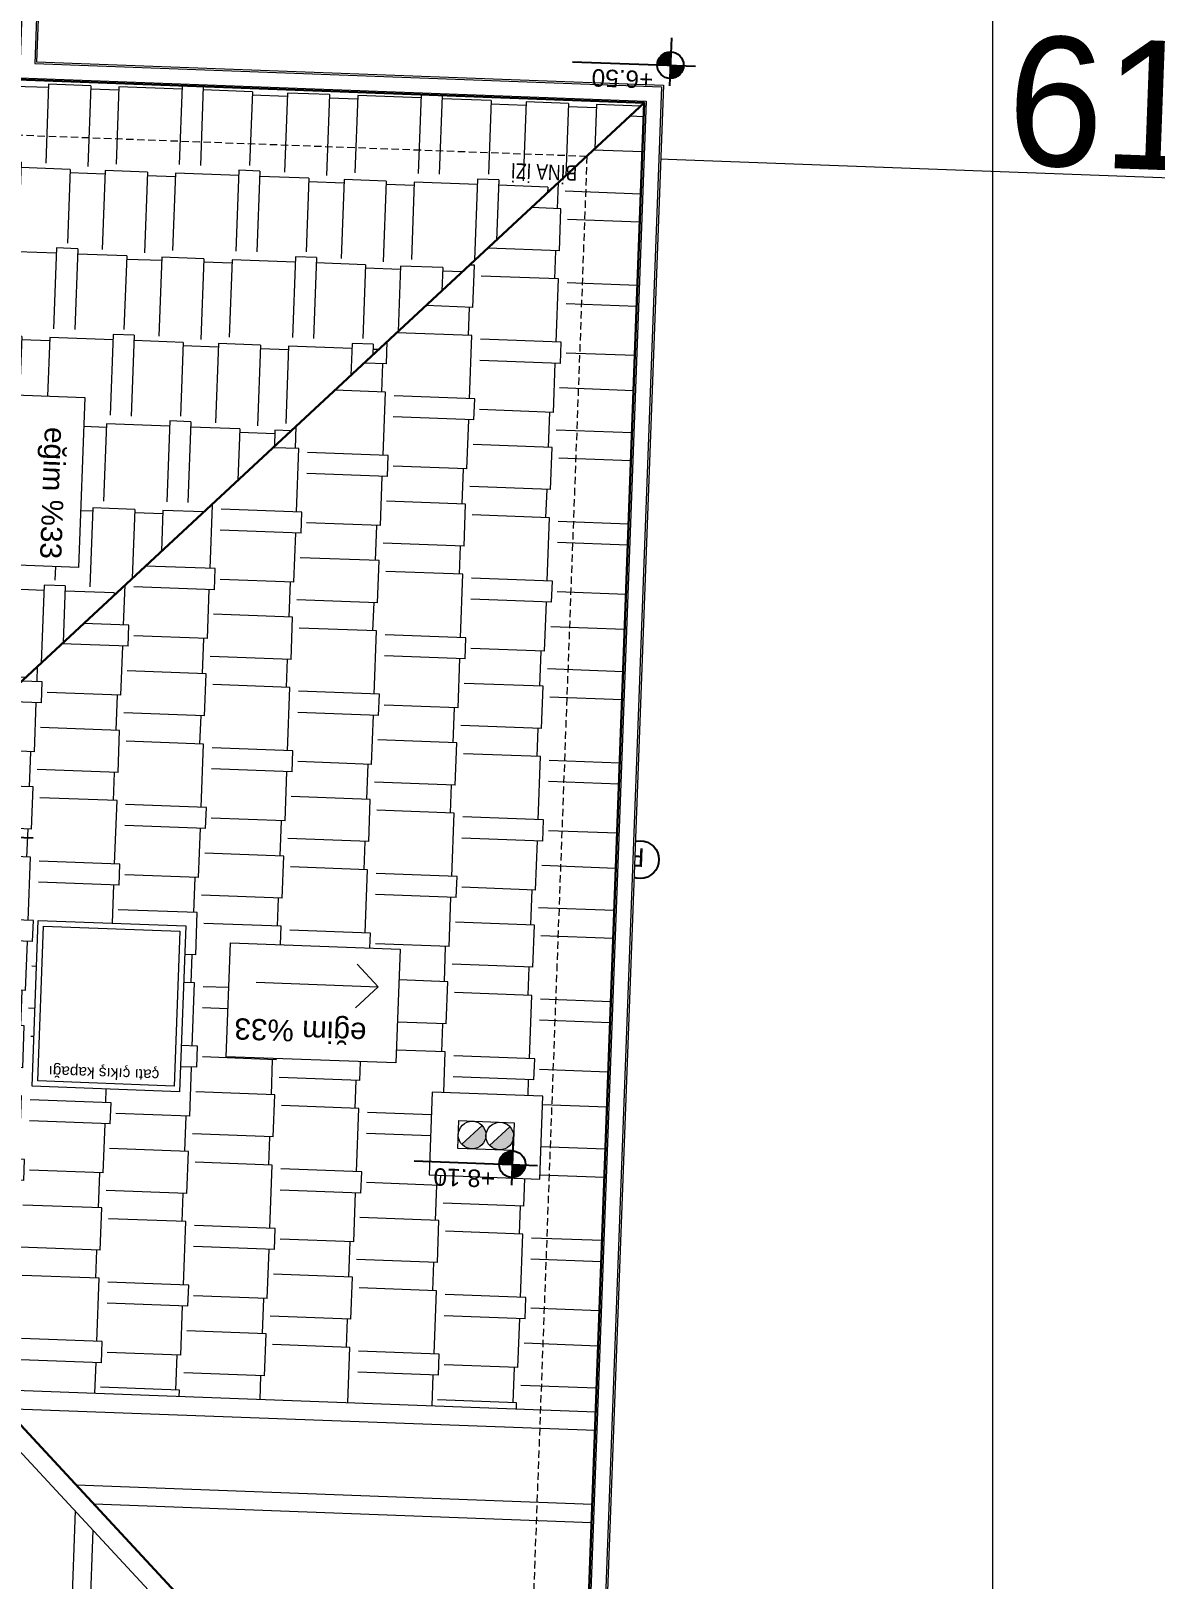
# Model space of a CAD drawing. Header units: centimetres. Extents: x 63871 to 181827, y -95930 to 42199.
# Drawn here: x 171504 to 172114, y 17831 to 18670 of the extents above; entities that cross this region are included whole.
import ezdxf
from ezdxf.enums import TextEntityAlignment as Align

# ---------------------------------------------------------------- set-up
doc = ezdxf.new("R2010")
doc.units = ezdxf.units.CM
for name, pattern in [('11-021_500-SatisOfisi_220512$0${ Diamond }', [12, 4, -2, 2, 2, -2]), ('11-021_500-SatisOfisi_280512$0${ Wide Dash }', [12, 4, -2, 4, -2]), ('Dash', [6, 3, -3])]:
    doc.linetypes.add(name, pattern=pattern)
for name, color, linetype, lineweight in [('2D Drafting - General_Pen_No__86', 173, 'Continuous', 18), ('A-AREA-IDEN', 7, 'Continuous', 9), ('A-DOOR', 31, 'Continuous', 9), ('A-FLOR-HRAL', 11, 'Continuous', 9), ('A-GLAZ', 151, 'Continuous', 9), ('A-WALL', 12, 'Continuous', 50), ('ARA SINIRLAR', 225, 'Continuous', 15), ('ARM_Pen_No__252', 8, 'Continuous', 18), ('Baca', 82, 'Continuous', 9), ('DUVAR', 7, 'Continuous', 40), ('İz DÜŞÜMÜ', 7, '11-021_500-SatisOfisi_220512$0${ Diamond }', 18), ('metal', 7, 'Continuous', 20), ('OLUK', 222, 'Continuous', 15), ('S-STRS', 31, 'Continuous', 9), ('TARAMA', 251, 'Continuous', 5), ('Çatı', 144, 'Continuous', 30)]:
    doc.layers.add(name, color=color, linetype=linetype, lineweight=lineweight)
for name, color, linetype in [('Bitirme - Duvar', 7, 'Continuous'), ('Dıış Ölçü', 140, 'Continuous'), ('KOT', 171, 'Continuous')]:
    doc.layers.add(name, color=color, linetype=linetype)
doc.styles.add('Arial', font='Arial.ttf', dxfattribs={"height": 250})
doc.styles.add('Arial_1', font='Arial.ttf', dxfattribs={"height": 300})
doc.styles.add('MtXpl_Arial_Narrow', font='')
doc.styles.add('MtXpl_Arial_Narrow_1', font='')
doc.styles.add('OLUŞTURULMUŞ_STİL_1', font='Arial.ttf')
doc.styles.add('RomanS', font='')
doc.styles.add('STYLE1', font='', dxfattribs={"width": 0.55, "height": 0.25})
doc.styles.get('MtXpl_Arial_Narrow').set_extended_font_data('Arial Narrow', bold=True)
doc.styles.get('MtXpl_Arial_Narrow_1').set_extended_font_data('Arial Narrow')
doc.styles.get('RomanS').set_extended_font_data('Stylus BT')
doc.styles.get('STYLE1').set_extended_font_data('Arial Tur')
doc.dimstyles.new('BÖYÜK', dxfattribs={"dimtxt": 70, "dimasz": 5, "dimexe": 5, "dimexo": 5, "dimgap": 2, "dimtad": 3, "dimdec": 0, "dimzin": 0, "dimdsep": 46, "dimtxsty": 'RomanS', "dimblk": 'DOT', "dimcen": 5, "dimadec": 0, "dimazin": 0, "dimtfac": 1, "dimtdec": 0, "dimtix": 1, "dimtofl": 0, "dimtmove": 1, "dimatfit": 0, "dimldrblk": 'DOT', "dimfxl": 10, "dimfxlon": 1, "dimtolj": 1, "dimtzin": 0, "dimarcsym": 0})

# ---------------------------------------------------------------- blocks, each defined once
blk = doc.blocks.new('M_Single-Flush - 80-231723-01_zemin')
at = {"layer": 'A-DOOR', "lineweight": 18}
for p, q in [((350, -50), (350, -850.1)), ((400, -50), (350, -50)), ((400, -50), (400, -850.1)), ((400, -850.1), (350, -850.1))]:
    blk.add_line(p, q, dxfattribs=at)
at = {"layer": 'A-DOOR'}
blk.add_arc((400, -50), 801.7, 180, 266.42425, dxfattribs=at)
blk = doc.blocks.new('M_Single-Flush - 100-231751-01_zemin')
at = {"layer": 'A-DOOR', "lineweight": 18}
for p, q in [((450, 100), (450, 1100.4)), ((500, 1100.4), (450, 1100.4)), ((500, 100), (500, 1100.4)), ((500, 100), (450, 100))]:
    blk.add_line(p, q, dxfattribs=at)
at = {"layer": 'A-DOOR'}
blk.add_arc((500, 100), 1001.7, 92.86114, 180, dxfattribs=at)
blk = doc.blocks.new('*U7')
at = {"layer": 'KOT', "linetype": 'Continuous'}
for p, q in [((531938.5, 4296266.85), (531939.39, 4296267.88)), ((531939.39, 4296267.88), (531940.47, 4296268.73)), ((531940.47, 4296268.73), (531941.68, 4296269.36)), ((531941.68, 4296269.36), (531942.99, 4296269.75)), ((531942.99, 4296269.75), (531944.36, 4296269.88)), ((531944.36, 4296269.88), (531944.36, 4296269.75)), ((531944.36, 4296269.75), (531944.36, 4296269.36)), ((531944.36, 4296269.36), (531944.36, 4296268.73)), ((531944.36, 4296268.73), (531944.36, 4296267.88)), ((531944.36, 4296267.88), (531944.36, 4296266.85)), ((531937.2, 4296263), (531937.38, 4296264.36)), ((531937.38, 4296264.36), (531937.82, 4296265.66)), ((531937.82, 4296265.66), (531938.5, 4296266.85)), ((531944.36, 4296266.85), (531944.36, 4296265.66)), ((531944.36, 4296265.66), (531944.36, 4296264.36)), ((531944.36, 4296264.36), (531944.36, 4296263))]:
    blk.add_line(p, q, dxfattribs=at)
at = {"layer": 'KOT', "linetype": 'Continuous', "extrusion": (0, 0, -1)}
for points in [[(-531939.39, 4296267.88), (-531944.36, 4296266.85), (-531938.5, 4296266.85)], [(-531940.47, 4296268.73), (-531944.36, 4296267.88), (-531939.39, 4296267.88)], [(-531939.39, 4296267.88), (-531944.36, 4296267.88), (-531944.36, 4296266.85)], [(-531941.68, 4296269.36), (-531944.36, 4296268.73), (-531940.47, 4296268.73)], [(-531940.47, 4296268.73), (-531944.36, 4296268.73), (-531944.36, 4296267.88)], [(-531942.99, 4296269.75), (-531944.36, 4296269.36), (-531941.68, 4296269.36)], [(-531941.68, 4296269.36), (-531944.36, 4296269.36), (-531944.36, 4296268.73)], [(-531944.36, 4296269.88), (-531944.36, 4296269.75), (-531942.99, 4296269.75)], [(-531942.99, 4296269.75), (-531944.36, 4296269.75), (-531944.36, 4296269.36)], [(-531937.38, 4296264.36), (-531944.36, 4296263), (-531937.2, 4296263)], [(-531937.82, 4296265.66), (-531944.36, 4296264.36), (-531937.38, 4296264.36)], [(-531937.38, 4296264.36), (-531944.36, 4296264.36), (-531944.36, 4296263)], [(-531938.5, 4296266.85), (-531944.36, 4296265.66), (-531937.82, 4296265.66)], [(-531937.82, 4296265.66), (-531944.36, 4296265.66), (-531944.36, 4296264.36)], [(-531938.5, 4296266.85), (-531944.36, 4296266.85), (-531944.36, 4296265.66)]]:
    blk.add_solid(points, dxfattribs=at)
blk = doc.blocks.new('*U8')
at = {"layer": 'KOT', "linetype": 'Continuous'}
for p, q in [((531944.36, 4296263.14), (531944.36, 4296263.42)), ((531944.36, 4296261.74), (531944.36, 4296263.14)), ((531944.36, 4296260.39), (531944.36, 4296261.74)), ((531944.36, 4296259.15), (531944.36, 4296260.39)), ((531950.98, 4296260.39), (531950.32, 4296259.15)), ((531951.39, 4296261.74), (531950.98, 4296260.39)), ((531951.52, 4296263.14), (531951.39, 4296261.74)), ((531951.52, 4296263.42), (531951.52, 4296263.14)), ((531944.36, 4296258.07), (531944.36, 4296259.15)), ((531944.36, 4296257.18), (531944.36, 4296258.07)), ((531944.36, 4296256.51), (531944.36, 4296257.18)), ((531944.36, 4296256.11), (531944.36, 4296256.51)), ((531945.76, 4296256.11), (531944.36, 4296255.97)), ((531944.36, 4296255.97), (531944.36, 4296256.11)), ((531947.1, 4296256.51), (531945.76, 4296256.11)), ((531948.34, 4296257.18), (531947.1, 4296256.51)), ((531949.42, 4296258.07), (531948.34, 4296257.18)), ((531950.32, 4296259.15), (531949.42, 4296258.07))]:
    blk.add_line(p, q, dxfattribs=at)
at = {"layer": 'KOT', "linetype": 'Continuous', "extrusion": (0, 0, -1)}
for points in [[(-531944.36, 4296263.42), (-531951.52, 4296263.14), (-531944.36, 4296263.14)], [(-531944.36, 4296263.42), (-531951.52, 4296263.42), (-531951.52, 4296263.14)], [(-531944.36, 4296263.14), (-531951.39, 4296261.74), (-531944.36, 4296261.74)], [(-531944.36, 4296263.14), (-531951.52, 4296263.14), (-531951.39, 4296261.74)], [(-531944.36, 4296261.74), (-531950.98, 4296260.39), (-531944.36, 4296260.39)], [(-531944.36, 4296261.74), (-531951.39, 4296261.74), (-531950.98, 4296260.39)], [(-531944.36, 4296260.39), (-531950.32, 4296259.15), (-531944.36, 4296259.15)], [(-531944.36, 4296260.39), (-531950.98, 4296260.39), (-531950.32, 4296259.15)], [(-531944.36, 4296259.15), (-531949.42, 4296258.07), (-531944.36, 4296258.07)], [(-531944.36, 4296259.15), (-531950.32, 4296259.15), (-531949.42, 4296258.07)], [(-531944.36, 4296258.07), (-531948.34, 4296257.18), (-531944.36, 4296257.18)], [(-531944.36, 4296258.07), (-531949.42, 4296258.07), (-531948.34, 4296257.18)], [(-531944.36, 4296257.18), (-531947.1, 4296256.51), (-531944.36, 4296256.51)], [(-531944.36, 4296257.18), (-531948.34, 4296257.18), (-531947.1, 4296256.51)], [(-531944.36, 4296256.51), (-531945.76, 4296256.11), (-531944.36, 4296256.11)], [(-531944.36, 4296256.51), (-531947.1, 4296256.51), (-531945.76, 4296256.11)], [(-531944.36, 4296256.11), (-531945.76, 4296256.11), (-531944.36, 4296255.97)]]:
    blk.add_solid(points, dxfattribs=at)
blk = doc.blocks.new('asdf')
at = {"layer": 'KOT'}
for p, q in [((435094.33, 4281336.77), (435094.33, 4281362.83)), ((435080.69, 4281351.86), (435147.51, 4281351.86))]:
    blk.add_line(p, q, dxfattribs=at)
blk.add_circle((435094.33, 4281351.57), 7.17, dxfattribs=at)
at = {"layer": 'KOT', "linetype": 'Continuous'}
for name, p in [('*U7', (-96850.02, -14911.15)), ('*U8', (-96850.02, -14911.57))]:
    blk.add_blockref(name, p, dxfattribs=at)
blk = doc.blocks.new('y')
for p, q in [((66798.9, 34324.71), (66798.9, 34329.57)), ((66799.41, 34324.71), (66799.41, 34329.77)), ((66812.43, 34330.73), (66812.43, 34330.73)), ((66825.46, 34324.71), (66825.46, 34329.77)), ((66825.97, 34324.71), (66825.97, 34329.57)), ((66807.33, 34319.9), (66807.33, 34325.63)), ((66817.54, 34319.9), (66817.54, 34325.63)), ((66809.37, 34317.86), (66815.5, 34317.86)), ((66794.82, 34304.26), (66830.05, 34304.26)), ((66795.84, 34303.75), (66829.03, 34303.75)), ((66764.67, 34299.66), (66844.14, 34299.66)), ((66764.67, 34299.66), (66764.67, 34294.66)), ((66794.82, 34302.73), (66794.82, 34299.66)), ((66830.05, 34302.73), (66830.05, 34299.66)), ((66830.05, 34302.73), (66830.05, 34299.66)), ((66844.14, 34299.66), (66844.14, 34294.66))]:
    blk.add_line(p, q)
at = {"color": 4, "ltscale": 30}
for p, q in [((66797.43, 34306.58), (66800.9, 34306.58)), ((66799.17, 34308.31), (66799.17, 34304.84)), ((66827.44, 34306.58), (66823.97, 34306.58)), ((66825.7, 34308.31), (66825.7, 34304.84))]:
    blk.add_line(p, q, dxfattribs=at)
blk.add_lwpolyline([(66794.52, 34299.66, -0.41586), (66793.8, 34300.38), (66794.06, 34329.77, -1), (66830.81, 34329.77), (66831.07, 34300.38, -0.41586), (66830.35, 34299.66)], format="xyb", close=True)
for centre in [(66799.17, 34306.58), (66825.7, 34306.58)]:
    blk.add_circle(centre, 1.02)
for centre, radius, start, end in [((66812.43, 34329.81), 13.54, 358.98526, 181.01474), ((66812.43, 34330.01), 13.03, 358.94587, 181.05413), ((66812.43, 34325.63), 5.1, 90, 180), ((66812.43, 34325.63), 5.1, 0, 90), ((66812.43, 34324.47), 13.54, 178.98526, 1.01474), ((66812.43, 34324.99), 13.03, 181.19291, 358.80709), ((66809.37, 34319.9), 2.04, 180, 270), ((66815.5, 34319.9), 2.04, 270, 0), ((66795.84, 34302.73), 1.02, 90, 180), ((66829.03, 34302.73), 1.02, 0, 90)]:
    blk.add_arc(centre, radius, start, end)
at = {"layer": 'ARM_Pen_No__252'}
for p, q in [((66774.4, 34307.06), (66776.25, 34307.06)), ((66774.4, 34301.51), (66774.4, 34307.06)), ((66775.32, 34305.21), (66775.32, 34301.51)), ((66776.25, 34305.21), (66775.32, 34305.21)), ((66776.25, 34309.77), (66785.49, 34309.77)), ((66776.25, 34302.63), (66776.25, 34309.77)), ((66776.25, 34307.06), (66776.25, 34305.21)), ((66785.49, 34309.77), (66785.49, 34302.63)), ((66785.49, 34307.06), (66785.49, 34305.21)), ((66787.33, 34307.06), (66785.49, 34307.06)), ((66785.49, 34305.21), (66786.41, 34305.21)), ((66786.41, 34305.21), (66786.41, 34301.51)), ((66787.33, 34301.51), (66787.33, 34307.06)), ((66785.49, 34302.63), (66776.25, 34302.63))]:
    blk.add_line(p, q, dxfattribs=at)
blk.add_lwpolyline([(66788.26, 34301.51), (66788.26, 34299.66), (66773.47, 34299.66), (66773.47, 34301.51)], close=True, dxfattribs=at)
at = {"layer": 'metal'}
for p, q in [((66842.94, 34324.17), (66835.76, 34324.17)), ((66835.76, 34316.97), (66835.76, 34324.17)), ((66835.76, 34320.57), (66842.96, 34320.57)), ((66842.7, 34323.93), (66836, 34323.93)), ((66836, 34317.21), (66836, 34323.93)), ((66836.94, 34320.57), (66841.74, 34320.57)), ((66839.34, 34315.86), (66839.34, 34325.56)), ((66839.34, 34316.98), (66839.34, 34323.99)), ((66839.34, 34322.69), (66839.34, 34316.98)), ((66842.7, 34323.93), (66842.7, 34317.21)), ((66842.94, 34324.17), (66842.94, 34316.97)), ((66842.94, 34316.97), (66835.76, 34316.97)), ((66842.7, 34317.21), (66836, 34317.21))]:
    blk.add_line(p, q, dxfattribs=at)
blk.add_circle((66839.34, 34320.57), 2.88, dxfattribs=at)
blk = doc.blocks.new('afadfa')
at = {"layer": 'Baca'}
h = blk.add_hatch(color=0, dxfattribs=at)
h.dxf.hatch_style = 1
h.paths.add_polyline_path([(525548.61, 4261233.83, 0.670516), (525535.77, 4261228.56, 0.199315), (525537.97, 4261223.25)])
h = blk.add_hatch(color=0, dxfattribs=at)
h.dxf.hatch_style = 1
h.paths.add_polyline_path([(525563.68, 4261233.75, 0.675614), (525550.77, 4261228.56, 0.202965), (525553.05, 4261223.18)])
for p, q in [((525537.97, 4261223.25), (525548.61, 4261233.83)), ((525553.05, 4261223.18), (525563.68, 4261233.75))]:
    blk.add_line(p, q, dxfattribs=at)
blk.add_lwpolyline([(525535.77, 4261236.11), (525565.77, 4261236.05), (525565.77, 4261220.99), (525535.77, 4261221.06)], close=True, dxfattribs=at)
for centre in [(525543.27, 4261228.56), (525558.27, 4261228.56)]:
    blk.add_circle(centre, 7.5, dxfattribs=at)
blk = doc.blocks.new('HRD')
at = {"layer": 'ARM_Pen_No__252'}
h = blk.add_hatch(dxfattribs=at)
h.set_pattern_fill('AR-B816', color=256, scale=0.09)
h.set_pattern_definition([(0, (-39959.2, 0), (0, 18.288), []), (90, (-39959.2, 0), (-18.288, 18.288), [18.288, -18.288])])
h.paths.add_polyline_path([(154149.63, 35592.48), (154149.63, 35503.48), (154219.63, 35503.48), (154219.63, 35483.24), (154324.63, 35483.24), (154324.63, 35692.48), (154369.63, 35692.48), (154369.63, 35927.48), (154369.63, 35927.48), (154369.63, 36097.48), (154369.63, 36177.48), (154254.63, 36177.48), (153954.63, 36177.48), (153839.63, 36177.48), (153839.63, 35897.6), (153869.63, 35897.54), (153869.63, 35882.48), (154019.63, 35882.48), (154019.63, 35872.48), (154019.63, 35833.25, -0.444416), (154030.45, 35823.48, -0.444416), (154019.63, 35813.72), (154019.63, 35773.48), (153939.63, 35773.48), (153939.63, 35692.48), (154019.63, 35692.48), (154019.63, 35687.48), (154019.63, 35633.7), (154020.63, 35632.93), (154019.63, 35631.47), (154019.63, 35592.48), (154019.63, 35582.48), (153989.63, 35582.48), (153989.63, 35577.48), (153989.63, 35497.48), (153989.63, 35437.48), (153994.63, 35437.48), (154094.63, 35437.48), (154139.63, 35437.48), (154139.63, 35592.48)])
h = blk.add_hatch(dxfattribs=at)
h.set_pattern_fill('ANGLE', color=256, scale=5)
h.set_pattern_definition([(0, (-39959.2, 0), (0, 34.925), [25.4, -9.525]), (90, (-39959.2, 0), (-34.925, 2e-15), [25.4, -9.525])])
h.paths.add_polyline_path([(153979.63, 35577.48), (153979.63, 35582.48), (153839.63, 35582.48), (153839.63, 35560.82), (153842.46, 35560.82, -35.598717), (153842.4, 35558.91), (153839.63, 35558.91), (153839.63, 35437.48), (153862.73, 35437.48), (153862.73, 35442.48), (153892.58, 35442.48, -0.415866), (153891.86, 35443.2), (153892.13, 35472.59, -1), (153928.87, 35472.59), (153929.13, 35443.21, -0.417788), (153928.41, 35442.48), (153942.2, 35442.48), (153942.2, 35437.48), (153979.63, 35437.48), (153979.63, 35497.48)])
h.paths.add_polyline_path([(153928.87, 35472.59, 1), (153892.13, 35472.59), (153891.86, 35443.2, 0.415866), (153892.58, 35442.48), (153892.88, 35442.48), (153892.88, 35445.55, -0.414214), (153893.9, 35446.57), (153927.09, 35446.57, -0.414206), (153928.11, 35445.55), (153928.11, 35442.48), (153928.41, 35442.48, 0.417795), (153929.13, 35443.21)], flags=17)
h.paths.add_polyline_path([(153924.03, 35472.39), (153924.03, 35467.54, -1.017869), (153896.96, 35467.54), (153896.96, 35472.39, -1.017869)], flags=16)
h.paths.add_polyline_path([(153923.52, 35472.59), (153923.52, 35467.54, -0.979394), (153897.47, 35467.54), (153897.47, 35472.59, -1.018569)], flags=0)
h.paths.add_polyline_path([(153941, 35466.99), (153941, 35459.79), (153933.82, 35459.79), (153933.82, 35466.99)], flags=16)
h.paths.add_polyline_path([(153940.76, 35466.75), (153940.76, 35460.03), (153934.06, 35460.03), (153934.06, 35466.75)], flags=0)
h.paths.add_polyline_path([(153940.28, 35463.39, -1), (153934.52, 35463.39, -1)], flags=0)
h.paths.add_polyline_path([(153915.6, 35468.45), (153915.6, 35462.72, -0.414219), (153913.56, 35460.68), (153907.43, 35460.68, -0.414214), (153905.39, 35462.72), (153905.39, 35468.45, -0.414214), (153910.5, 35473.55, -0.414212)], flags=0)
h.paths.add_polyline_path([(153924.78, 35449.4, -1), (153922.74, 35449.4, -1)], flags=16)
h.paths.add_polyline_path([(153864.64, 35477.47), (153938.67, 35477.41), (153938.69, 35493.77), (153864.65, 35493.83)], flags=24)
h.paths.add_polyline_path([(153865.12, 35490.52), (153938.1, 35490.46), (153938.12, 35506.83), (153865.14, 35506.88)], flags=24)
h.paths.add_polyline_path([(153883.26, 35506.44), (153927.79, 35506.4), (153927.8, 35519.31), (153883.27, 35519.34)], flags=24)
h.paths.add_polyline_path([(153864.7, 35503.65), (153888.12, 35503.63), (153888.13, 35519.89), (153864.71, 35519.91)], flags=24)
h.paths.add_polyline_path([(153862.27, 35534.3), (153908.83, 35534.3), (153908.83, 35568.24), (153862.27, 35568.24)], flags=24)
h.paths.add_polyline_path([(153861.82, 35512.84), (153916.06, 35512.84), (153916.06, 35546.78), (153861.82, 35546.78)], flags=24)
at = {"layer": '2D Drafting - General_Pen_No__86'}
for radius, start, end in [(17, 181.57168, 175.13542), (9, 182.9697, 170.78267)]:
    blk.add_arc((153859.4, 35559.38), radius, start, end, dxfattribs=at)
at = {"layer": 'A-DOOR'}
for p, q in [((153979.63, 35497.48), (153979.63, 35577.48)), ((153989.63, 35577.48), (153989.63, 35497.48)), ((153994.63, 35437.48), (154094.63, 35437.48)), ((153994.63, 35417.48), (154094.63, 35417.48))]:
    blk.add_line(p, q, dxfattribs=at)
at = {"layer": 'A-FLOR-HRAL'}
for p, q in [((153969.6, 35417.48), (153969.6, 35317.48)), ((154119.71, 35317.48), (154119.71, 35417.48)), ((154119.71, 35371.48), (153969.6, 35371.48)), ((154049.77, 35373.48), (154043.1, 35363.46)), ((154049.77, 35317.48), (154049.77, 35373.48)), ((154049.77, 35373.48), (154056.43, 35363.46)), ((154119.71, 35344.48), (153969.6, 35344.48)), ((154119.71, 35317.48), (153969.6, 35317.48))]:
    blk.add_line(p, q, dxfattribs=at)
at = {"layer": 'A-FLOR-HRAL', "linetype": '11-021_500-SatisOfisi_280512$0${ Wide Dash }'}
for p, q in [((154119.71, 35373.48), (153969.6, 35373.48)), ((154119.71, 35346.48), (153969.6, 35346.48)), ((154119.71, 35319.48), (153969.6, 35319.48))]:
    blk.add_line(p, q, dxfattribs=at)
at = {"layer": 'A-GLAZ', "ltscale": 3}
for p, q in [((153839.63, 35782.48), (153819.63, 35782.48)), ((153819.63, 35782.48), (153819.63, 35777.48)), ((153819.63, 35782.48), (153819.63, 35692.48)), ((153839.63, 35777.48), (153839.63, 35782.48)), ((153839.63, 35782.48), (153839.63, 35692.48)), ((153819.63, 35777.48), (153839.63, 35777.48)), ((153824.63, 35732.48), (153824.63, 35777.48)), ((153824.63, 35777.48), (153824.63, 35772.48)), ((153824.63, 35772.48), (153829.63, 35772.48)), ((153827.13, 35772.48), (153827.13, 35737.48)), ((153829.63, 35777.48), (153829.63, 35732.48)), ((153829.63, 35697.48), (153829.63, 35742.48)), ((153829.63, 35742.48), (153834.63, 35742.48)), ((153834.63, 35742.48), (153834.63, 35697.48)), ((153829.63, 35737.48), (153824.63, 35737.48)), ((153829.63, 35732.48), (153824.63, 35732.48)), ((153829.63, 35737.48), (153834.63, 35737.48)), ((153832.13, 35737.48), (153832.13, 35702.48)), ((153819.63, 35692.48), (153819.63, 35697.48)), ((153819.63, 35697.48), (153839.63, 35697.48)), ((153829.63, 35697.48), (153829.63, 35702.48)), ((153829.63, 35702.48), (153834.63, 35702.48)), ((153839.63, 35697.48), (153839.63, 35692.48)), ((153839.63, 35692.48), (153819.63, 35692.48)), ((153869.84, 35437.48), (153869.84, 35417.48)), ((153874.84, 35437.48), (153869.84, 35437.48)), ((153869.84, 35437.48), (153929.84, 35437.48)), ((153874.84, 35417.48), (153874.84, 35437.48)), ((153924.84, 35417.48), (153924.84, 35437.48)), ((153924.84, 35437.48), (153929.84, 35437.48)), ((153929.84, 35437.48), (153929.84, 35417.48)), ((153894.84, 35427.48), (153894.84, 35432.48)), ((153894.84, 35432.48), (153924.84, 35432.48)), ((153899.84, 35427.48), (153899.84, 35432.48)), ((153899.84, 35429.98), (153919.84, 35429.98)), ((153919.84, 35427.48), (153919.84, 35432.48)), ((153874.84, 35427.48), (153904.84, 35427.48)), ((153904.84, 35422.48), (153874.84, 35422.48)), ((153874.84, 35422.48), (153879.84, 35422.48)), ((153879.84, 35422.48), (153879.84, 35427.48)), ((153879.84, 35424.98), (153899.84, 35424.98)), ((153924.84, 35427.48), (153894.84, 35427.48)), ((153899.84, 35427.48), (153899.84, 35422.48)), ((153904.84, 35427.48), (153904.84, 35422.48)), ((153924.84, 35427.48), (153919.84, 35427.48)), ((153869.84, 35417.48), (153874.84, 35417.48)), ((153869.84, 35417.48), (153929.84, 35417.48)), ((153929.84, 35417.48), (153924.84, 35417.48))]:
    blk.add_line(p, q, dxfattribs=at)
at = {"layer": 'A-WALL', "lineweight": 53}
for p, q in [((153819.63, 35782.48), (153819.63, 36197.48)), ((153839.63, 36177.48), (153839.63, 35882.48)), ((154019.63, 35882.48), (153839.63, 35882.48)), ((154019.63, 35872.48), (154019.63, 35882.48)), ((153839.63, 35872.48), (153839.63, 35782.48)), ((154019.63, 35872.48), (153839.63, 35872.48)), ((153819.63, 35417.48), (153819.63, 35692.48)), ((153819.63, 35692.48), (153839.63, 35692.48)), ((153839.63, 35692.48), (153839.63, 35592.48)), ((153839.63, 35592.48), (154019.63, 35592.48)), ((154019.63, 35592.48), (154019.63, 35582.48)), ((153839.63, 35582.48), (153839.63, 35437.48)), ((153979.63, 35582.48), (153839.63, 35582.48)), ((153979.63, 35577.48), (153979.63, 35582.48)), ((154019.63, 35582.48), (153989.63, 35582.48)), ((153989.63, 35582.48), (153989.63, 35577.48)), ((153989.63, 35577.48), (153979.63, 35577.48)), ((153979.63, 35437.48), (153979.63, 35497.48)), ((153979.63, 35497.48), (153989.63, 35497.48)), ((153989.63, 35497.48), (153989.63, 35437.48)), ((153839.63, 35437.48), (153869.84, 35437.48)), ((153929.84, 35437.48), (153979.63, 35437.48)), ((153989.63, 35437.48), (153994.63, 35437.48)), ((153994.63, 35437.48), (153994.63, 35417.48)), ((154094.63, 35417.48), (154094.63, 35437.48)), ((154094.63, 35437.48), (154139.63, 35437.48)), ((153869.84, 35417.48), (153819.63, 35417.48)), ((153994.63, 35417.48), (153929.84, 35417.48)), ((154389.63, 35417.48), (154094.63, 35417.48))]:
    blk.add_line(p, q, dxfattribs=at)
at = {"layer": 'A-WALL', "lineweight": 50}
for p, q in [((153839.63, 35782.48), (153819.63, 35782.48)), ((153869.84, 35437.48), (153869.84, 35417.48)), ((153929.84, 35417.48), (153929.84, 35437.48))]:
    blk.add_line(p, q, dxfattribs=at)
at = {"layer": 'Bitirme - Duvar', "color": 161, "linetype": 'Continuous', "lineweight": 25}
for p, q in [((153786.93, 35737.48), (153834.43, 35737.48)), ((153899.84, 35384.78), (153899.84, 35432.28))]:
    blk.add_line(p, q, dxfattribs=at)
for centre in [(153776.71, 35737.48), (153899.84, 35374.56)]:
    blk.add_circle(centre, 10.23, dxfattribs=at)
at = {"layer": 'İz DÜŞÜMÜ'}
blk.add_lwpolyline([(153819.63, 36347.48), (154419.63, 36347.49), (154419.63, 35292.49), (154159.63, 35292.49), (154159.63, 35357.48), (153819.63, 35357.48), (153819.63, 36347.48)], dxfattribs=at)
at = {"layer": 'metal'}
for p, q in [((153862.86, 35557.11), (153856.25, 35562.61)), ((153856.7, 35556.75), (153862.16, 35563.31)), ((153859.4, 35559.99), (153856.7, 35556.75)), ((153859.4, 35559.99), (153862.86, 35557.11))]:
    blk.add_line(p, q, dxfattribs=at)
blk.add_lwpolyline([(153839.63, 35558.91), (153858.14, 35558.91), (153858.14, 35560.82), (153839.63, 35560.82)], dxfattribs=at)
for radius in [2.81, 1.81]:
    blk.add_circle((153859.4, 35559.99), radius, dxfattribs=at)
at = {"layer": 'S-STRS', "linetype": 'Dash'}
for p, q in [((153931.94, 35776.94), (153839.63, 35869.24)), ((153936.63, 35779.48), (153890.13, 35872.48)), ((153936.63, 35786.19), (153936.63, 35872.48)), ((153963.63, 35779.48), (153963.63, 35872.48)), ((153990.63, 35779.48), (153990.63, 35872.48)), ((153932.3, 35773.48), (153839.63, 35815.06)), ((153934.67, 35770.48), (153839.63, 35770.48)), ((153934.75, 35743.48), (153839.63, 35743.48)), ((153934.84, 35716.48), (153839.63, 35716.48)), ((153934.93, 35690.37), (153839.63, 35647.62)), ((153932.95, 35689.48), (153839.63, 35689.48)), ((153934.94, 35687.79), (153839.63, 35592.48)), ((153933.67, 35686.52), (153840.86, 35644.89)), ((153935.39, 35684), (153843.88, 35592.48)), ((153937.13, 35687.48), (153889.63, 35592.48)), ((153939.63, 35685.78), (153892.99, 35592.48)), ((153939.63, 35687.48), (153939.63, 35592.48)), ((153942.63, 35687.48), (153942.63, 35592.48)), ((153966.63, 35687.48), (153966.63, 35592.48)), ((153969.63, 35687.48), (153969.63, 35592.48)), ((153993.63, 35687.48), (153993.63, 35592.48)), ((153996.63, 35687.48), (153996.63, 35592.48))]:
    blk.add_line(p, q, dxfattribs=at)
at = {"layer": 'S-STRS'}
for p, q in [((153934.64, 35778.48), (153840.63, 35872.48)), ((153939.99, 35779.48), (153893.49, 35872.48)), ((153939.63, 35872.48), (153939.63, 35780.19)), ((153966.63, 35779.48), (153966.63, 35872.48)), ((153993.63, 35779.48), (153993.63, 35872.48)), ((154019.63, 35773.48), (154019.63, 35872.48)), ((153889.63, 35823.48), (153889.63, 35632.93)), ((154019.63, 35823.48), (153889.63, 35823.48)), ((153934.65, 35775.72), (153839.63, 35818.35)), ((153934.66, 35773.48), (153839.63, 35773.48)), ((154019.63, 35779.48), (153934.64, 35779.48)), ((153934.94, 35687.48), (153934.64, 35779.48)), ((153939.63, 35773.48), (153939.63, 35692.48)), ((154019.63, 35773.48), (153939.63, 35773.48)), ((153934.74, 35746.48), (153839.63, 35746.48)), ((153934.83, 35719.48), (153839.63, 35719.48)), ((153934.92, 35692.48), (153839.63, 35692.48)), ((154019.63, 35692.48), (153939.63, 35692.48)), ((154019.63, 35692.48), (154019.63, 35687.48)), ((153934.94, 35687.48), (154019.63, 35687.48)), ((154020.63, 35632.93), (154005.64, 35644.41)), ((154020.63, 35632.93), (153889.63, 35632.93)), ((154020.63, 35632.93), (154008.78, 35615.63)), ((154019.63, 35593.02), (154019.63, 35592.48))]:
    blk.add_line(p, q, dxfattribs=at)
at = {"layer": 'S-STRS', "linetype": 'Dash'}
for points in [[(154017.63, 35779.48), (154017.63, 35872.48)], [(154017.63, 35592.48), (154017.63, 35687.48)], [(154019.63, 35592.48), (154019.63, 35687.48)]]:
    blk.add_lwpolyline(points, dxfattribs=at)
at = {"layer": 'S-STRS'}
blk.add_circle((154020.63, 35823.48), 9.82, dxfattribs=at)
blk.add_blockref('y', (87098.06, 1142.82))
at = {"layer": 'A-DOOR', "xscale": -0.1, "yscale": 0.1, "zscale": 0.1, "rotation": 270.0000000000001}
blk.add_blockref('M_Single-Flush - 80-231723-01_zemin', (153984.63, 35537.48), dxfattribs=at)
at = {"layer": 'A-DOOR', "xscale": -0.1, "yscale": 0.1, "zscale": 0.1}
blk.add_blockref('M_Single-Flush - 100-231751-01_zemin', (154044.63, 35427.48), dxfattribs=at)
at = {"layer": 'Baca'}
blk.add_blockref('afadfa', (-371696.14, -4225338.51), dxfattribs=at)
at = {"layer": 'DUVAR'}
for p in [(-281104.75, -4245366.95), (-281047.6, -4245872.08)]:
    blk.add_blockref('asdf', p, dxfattribs=at)
for s, style, p in [('Döş', 'MtXpl_Arial_Narrow_1', (153981.93, 36038.63)), (': Lamine parke', 'MtXpl_Arial_Narrow_1', (153999.93, 36038.62)), ('Tav: Sıva+Boya', 'MtXpl_Arial_Narrow_1', (153982.37, 36025.58)), ('Duv: Sıva+Boya', 'MtXpl_Arial_Narrow_1', (153981.89, 36012.53)), ('Döş', 'MtXpl_Arial_Narrow_1', (154031.1, 35527.3)), (': Lamine parke', 'MtXpl_Arial_Narrow_1', (154049.09, 35527.28)), ('Tav: Sıva+Boya', 'MtXpl_Arial_Narrow_1', (154031.54, 35514.24)), ('Döş', 'MtXpl_Arial_Narrow', (153867.42, 35508.74)), (': Seramik', 'MtXpl_Arial_Narrow_1', (153885.41, 35508.73)), ('Tav: Sıva+Boya', 'MtXpl_Arial_Narrow_1', (153867.85, 35495.69)), ('Duv: Sıva+Boya', 'MtXpl_Arial_Narrow_1', (154031.05, 35501.19)), ('Duv: Sıva+Boya', 'MtXpl_Arial_Narrow_1', (153867.37, 35482.64))]:
    blk.add_text(s, height=8.316, rotation=359.95698, dxfattribs=dict(style=style)).set_placement(p)
at = {"layer": 'A-AREA-IDEN', "width": 224.1999, "attachment_point": 2, "line_spacing_factor": 0.941778, "style": 'Arial'}
for s, insert, char_height in [('SALON & MUTFAK', (154081.66, 36095.88), 16.4692), ('33 m²', (154010.7, 36072.58), 16.469), ('HOL', (154053.4, 35580.76), 16.469), ('WC', (153885.24, 35559.76), 16.469), ('4 m²', (154052.67, 35559.8), 16.469), ('3 m²', (153889.23, 35538.3), 16.469)]:
    blk.add_mtext(s, dxfattribs=dict(at, insert=insert, char_height=char_height))
at = {"layer": 'A-DOOR', "style": 'Arial', "text_generation_flag": 6}
for s, rotation, p in [('80 / 220', 180, (153911.63, 35557.46)), ('100 / 220', 270, (154014.22, 35447.91))]:
    blk.add_text(s, height=12.355, rotation=rotation, dxfattribs=at).set_placement(p)
at = {"layer": 'Bitirme - Duvar', "linetype": 'Continuous', "char_height": 10, "attachment_point": 7, "style": 'OLUŞTURULMUŞ_STİL_1'}
for s, insert in [('\\A1;90', (153794.5, 35741.48)), ('\\A1;P', (153774.38, 35731.36)), ('\\A1;270', (153794.5, 35721.48)), ('\\A1;P', (153897.51, 35368.97))]:
    blk.add_mtext(s, dxfattribs=dict(at, insert=insert))
at = {"layer": 'Bitirme - Duvar', "linetype": 'Continuous', "style": 'OLUŞTURULMUŞ_STİL_1'}
for s, insert, char_height, attachment_point, rotation in [('\\A1;60', (153895.85, 35398), 10, 7, 90), ('\\A1;3', (154042.24, 35378.86), 12.592, 9, 1.38858), ('\\A1;2', (154042.24, 35352.41), 12.592, 9, 1.38858), ('\\A1;1', (154038.91, 35324.84), 12.592, 9, 1.38858)]:
    blk.add_mtext(s, dxfattribs=dict(at, insert=insert, char_height=char_height, attachment_point=attachment_point, rotation=rotation))
at = {"layer": 'Bitirme - Duvar', "linetype": 'Continuous', "insert": (153915.85, 35398), "char_height": 10, "width": 14.493, "attachment_point": 7, "rotation": 90, "style": 'OLUŞTURULMUŞ_STİL_1'}
blk.add_mtext('\\A1;60', dxfattribs=at)
at = {"layer": 'KOT', "style": 'Arial_1'}
for p in [(154002.17, 35988.95), (154059.49, 35483.12)]:
    blk.add_text('+0.50', height=9.45, dxfattribs=at).set_placement(p)
at = {"layer": 'S-STRS', "style": 'STYLE1', "text_generation_flag": 6, "width": 0.55}
for s, p in [('5', (153896.57, 35828.3)), ('4', (153921.38, 35827.87)), ('3', (153950.49, 35826.93)), ('2', (153976.29, 35827.8)), ('1', (154003.15, 35828.76)), ('6', (153878.58, 35802.91)), ('7', (153878.84, 35776.1)), ('8', (153875.13, 35749.76)), ('9', (153875.94, 35725.08)), ('10', (153870.67, 35697.98)), ('11', (153871.56, 35669.05)), ('12', (153873.77, 35641.39)), ('13', (153885.31, 35613.83)), ('15', (153951.29, 35615.09)), ('16', (153976.64, 35614.2)), ('14', (153917.77, 35613.22)), ('17', (153999.56, 35613.36)), ('18', (154025.14, 35613.05))]:
    blk.add_text(s, height=15.36, rotation=180, dxfattribs=at).set_placement(p)
at = {"layer": 'S-STRS', "style": 'STYLE1'}
blk.add_text('18 x 16.66cm', height=9.5148, rotation=270, dxfattribs=at).set_placement((153943.4, 35773.48))
blk = doc.blocks.new('_Dot')
at = {"color": 0, "linetype": 'ByBlock', "lineweight": -2}
blk.add_line((-0.5, 0), (-1, 0), dxfattribs=at)
at = {"color": 0, "linetype": 'ByBlock', "const_width": 0.5}
blk.add_lwpolyline([(-0.25, 0, 1), (0.25, 0, 1)], format="xyb", close=True, dxfattribs=at)
blk = doc.blocks.new('*D417')
at = {"layer": 'Defpoints', "color": 0, "transparency": 16777216}
for p in [(-6145.99, 3671.83), (-5536.41, 3649.2), (-5536.41, 3649.2)]:
    blk.add_point(p, dxfattribs=at)
at = {"layer": 'Dıış Ölçü', "color": 0, "lineweight": -2, "transparency": 16777216}
for p, q in [((-6145.99, 3671.83), (-6145.81, 3676.83)), ((-6141, 3671.65), (-5541.41, 3649.38)), ((-5536.41, 3649.2), (-5536.23, 3654.19))]:
    blk.add_line(p, q, dxfattribs=at)
at = {"layer": 'Dıış Ölçü', "color": 0, "lineweight": -2, "transparency": 16777216, "xscale": 5, "yscale": 5, "zscale": 5}
for p, rotation in [((-6145.99, 3671.83), 177.8731903117571), ((-5536.41, 3649.2), 357.8731903117571)]:
    blk.add_blockref('_Dot', p, dxfattribs=dict(at, rotation=rotation))
at = {"layer": 'Dıış Ölçü', "color": 0, "transparency": 16777216, "insert": (-5839.77, 3699.05), "char_height": 70, "attachment_point": 5, "rotation": 357.87319, "style": 'RomanS'}
blk.add_mtext('\\A1;610', dxfattribs=at)
blk = doc.blocks.new('çatı planı')
blk.add_wipeout([(-680, -1060), (-680, 0), (0, 0), (0, -1125), (-340, -1125), (-340, -1060)]).dxf.layer = 'OLUK'
at = {"layer": 'KOT'}
h = blk.add_hatch(color=256, dxfattribs=at)
h.dxf.hatch_style = 1
h.paths.add_polyline_path([(-619.84, -465.68, 0.402561), (-627, -472.56), (-619.84, -472.56)])
h = blk.add_hatch(color=256, dxfattribs=at)
h.dxf.hatch_style = 1
h.paths.add_polyline_path([(-612.67, -472.43, 0.009987), (-612.68, -472.14), (-619.84, -472.14), (-619.84, -479.59, 0.414214)])
h = blk.add_hatch(color=256, dxfattribs=at)
h.dxf.hatch_style = 1
h.paths.add_polyline_path([(-683.39, -1064.2, 0.402561), (-690.55, -1071.08), (-683.39, -1071.08)])
h = blk.add_hatch(color=256, dxfattribs=at)
h.dxf.hatch_style = 1
h.paths.add_polyline_path([(-676.23, -1070.95, 0.009987), (-676.23, -1070.66), (-683.39, -1070.66), (-683.39, -1078.12, 0.414214)])
at = {"layer": 'Çatı', "lineweight": 15}
h = blk.add_hatch(dxfattribs=at)
h.set_pattern_fill('AR-RSHKE', color=251, scale=0.15, angle=270)
h.set_pattern_definition([(270, (-196861.627, -36377.483), (45.72, -97.155), [22.86, -19.05, 26.67, -11.43, 34.29, -15.24]), (270, (-196859.72, -36400.343), (45.72, -97.155), [19.05, -72.39, 15.24, -22.86]), (270, (-196864.484, -36446.063), (45.72, -97.155), [11.43, -118.11]), (0, (-196861.627, -36377.483), (45.72, 32.385), [43.815, -139.065]), (0, (-196861.627, -36400.343), (45.72, 32.385), [42.8625, -140.0175]), (0, (-196861.627, -36419.393), (45.72, 32.385), [40.005, -142.875]), (0, (-196864.484, -36446.063), (45.72, 32.385), [43.815, -139.065]), (0, (-196864.484, -36457.493), (45.72, 32.385), [43.815, -139.065]), (0, (-196861.627, -36491.783), (45.72, 32.385), [41.91, -140.97])])
h.paths.add_polyline_path([(-340, -340), (-670, -340), (-670, -1050), (-340, -720)])
h.paths.add_polyline_path([(-554.79, -586.74), (-554.79, -524.95), (-462.64, -524.95), (-462.64, -586.74)], flags=16)
h.paths.add_polyline_path([(-438.13, -595), (-438.13, -505), (-358.13, -505), (-358.13, -595)], flags=16)
h.paths.add_polyline_path([(-435.13, -592), (-435.13, -508), (-361.13, -508), (-361.13, -592)], flags=0)
h.paths.add_polyline_path([(-575, -509.93), (-635, -509.93), (-635, -464.95), (-575, -464.95)], flags=16)
h.paths.add_polyline_path([(-590, -495), (-620, -494.93), (-620, -479.88), (-590, -479.95)], flags=0)
h.paths.add_polyline_path([(-605, -487.43, -1), (-620, -487.43, -1), (-605, -487.43, -1), (-590, -487.43, -1)], flags=0)
h.paths.add_polyline_path([(-540.96, -552.31), (-463.64, -552.31), (-463.64, -528.57), (-540.96, -528.57)], flags=8)
h.paths.add_polyline_path([(-428.72, -520.12), (-364.78, -520.12), (-364.78, -508.56), (-428.72, -508.56)], flags=8)
h = blk.add_hatch(dxfattribs=at)
h.set_pattern_fill('AR-RSHKE', color=251, scale=0.15)
h.set_pattern_definition([(0, (-196861.627, -36377.483), (97.155, 45.72), [22.86, -19.05, 26.67, -11.43, 34.29, -15.24]), (0, (-196838.767, -36375.58), (97.155, 45.72), [19.05, -72.39, 15.24, -22.86]), (0, (-196793.047, -36380.34), (97.155, 45.72), [11.43, -118.11]), (90, (-196861.627, -36377.483), (-32.385, 45.72), [43.815, -139.065]), (90, (-196838.767, -36377.483), (-32.385, 45.72), [42.8625, -140.0175]), (90, (-196819.717, -36377.483), (-32.385, 45.72), [40.005, -142.875]), (90, (-196793.047, -36380.34), (-32.385, 45.72), [43.815, -139.065]), (90, (-196781.617, -36380.34), (-32.385, 45.72), [43.815, -139.065]), (90, (-196747.327, -36377.483), (-32.385, 45.72), [41.91, -140.97])])
h.paths.add_polyline_path([(-170, -890), (-340, -720), (-670, -1050), (-330, -1050)])
h.paths.add_polyline_path([(-267.06, -910.01), (-267.06, -954.99), (-327.06, -954.99), (-327.06, -910.01)], flags=16)
h.paths.add_polyline_path([(-280, -925.01), (-280, -940.07), (-310, -940), (-310, -924.95)], flags=0)
h.paths.add_polyline_path([(-280, -932.5, -1), (-295, -932.5, -1), (-310, -932.5, -1), (-295, -932.5, -1)], flags=0)
h.paths.add_polyline_path([(-311.07, -879.18), (-372.85, -879.18), (-372.85, -787.02), (-311.07, -787.02)], flags=16)
h.paths.add_polyline_path([(-345.5, -865.35), (-345.5, -788.02), (-369.24, -788.02), (-369.24, -865.35)], flags=8)
h.paths.add_polyline_path([(-637.61, -1017.24), (-596.53, -1017.27), (-596.52, -1002.03), (-637.6, -1002)], flags=25)
at = {"layer": 'A-AREA-IDEN'}
for p, q in [((-543.69, -565.83), (-531.8, -553.95)), ((-477.4, -565.83), (-543.69, -565.83)), ((-543.69, -565.83), (-531.8, -577.72))]:
    blk.add_line(p, q, dxfattribs=at)
for points in [[(-438.13, -505), (-358.13, -505), (-358.13, -595), (-438.13, -595)], [(-435.13, -508), (-361.13, -508), (-361.13, -592), (-435.13, -592)], [(-462.64, -586.74), (-554.79, -586.74), (-554.79, -524.95), (-462.64, -524.95)], [(-311.07, -787.02), (-311.07, -879.18), (-372.85, -879.18), (-372.85, -787.02)]]:
    blk.add_lwpolyline(points, close=True, dxfattribs=at)
at = {"layer": 'Baca'}
blk.add_lwpolyline([(-635, -509.93), (-575, -509.93), (-575, -464.95), (-635, -464.95)], close=True, dxfattribs=at)
at = {"layer": 'İz DÜŞÜMÜ'}
blk.add_lwpolyline([(-300, -1020), (-300, -960), (-40, -960), (-40, -1085), (-300, -1085), (-300, -1020), (-640, -1020), (-640, -30), (-300, -30), (-300, -180), (-40, -180), (-40, -1095)], dxfattribs=at)
at = {"layer": 'KOT'}
for p, q in [((-619.84, -487.23), (-619.84, -461.16)), ((-633.49, -472.14), (-566.67, -472.14)), ((-353.65, -639.43), (-286.83, -639.43)), ((-683.39, -1085.75), (-683.39, -1059.69)), ((-697.04, -1070.66), (-630.22, -1070.66))]:
    blk.add_line(p, q, dxfattribs=at)
for centre in [(-619.84, -472.43), (-683.39, -1070.95)]:
    blk.add_circle(centre, 7.17, dxfattribs=at)
at = {"layer": 'OLUK'}
for points in [[(-340, -1125), (-340, -1060), (-680, -1060), (-680, 0), (0, 0), (0, -1125)], [(-339, -1124), (-339, -1059), (-679, -1059), (-679, -1), (-1, -1), (-1, -1124)], [(-331, -1116), (-331, -1051), (-671, -1051), (-671, -9), (-9, -9), (-9, -1116)]]:
    blk.add_lwpolyline(points, close=True, dxfattribs=at)
at = {"layer": 'TARAMA'}
for p, q in [((-340, -340), (-670, -10)), ((-655.86, -10), (-340, -325.86)), ((-400, -265.86), (-400, -10)), ((-390, -275.86), (-390, -10)), ((-400, -280), (-670, -280)), ((-390, -290), (-670, -290)), ((-350, -330), (-670, -330)), ((-340, -340), (-670, -340))]:
    blk.add_line(p, q, dxfattribs=at)
at = {"layer": 'Çatı'}
for p, q in [((-670, -10), (-340, -340)), ((-340, -720), (-670, -1050))]:
    blk.add_line(p, q, dxfattribs=at)
blk.add_lwpolyline([(-330, -1115), (-330, -1050), (-670, -1050), (-670, -10), (-10, -10), (-10, -1115)], close=True, dxfattribs=at)
at = {"layer": 'Baca'}
blk.add_blockref('afadfa', (-526155.77, -4261715.99), dxfattribs=at)
at = {"style": 'MtXpl_Arial_Narrow_1'}
blk.add_text('BİNA İZİ', height=8.316, rotation=359.95698, dxfattribs=at).set_placement((-635.07, -1014.7))
at = {"layer": 'A-AREA-IDEN', "style": 'Arial_1'}
blk.add_text('çatı çıkış kapağı', height=5.9535, dxfattribs=at).set_placement((-396.75, -516.44), align=Align.CENTER)
at = {"layer": 'A-AREA-IDEN', "insert": (-502.37, -534.5), "char_height": 11.52, "width": 136.2867, "attachment_point": 2, "line_spacing_factor": 0.941778, "style": 'Arial'}
blk.add_mtext('eğim %33', dxfattribs=at)
at = {"layer": 'A-AREA-IDEN', "insert": (-363.31, -826.76), "char_height": 11.52, "width": 136.2867, "attachment_point": 2, "rotation": 90, "line_spacing_factor": 0.941778, "style": 'Arial'}
blk.add_mtext('eğim %33', dxfattribs=at)
at = {"layer": 'KOT', "char_height": 9.45, "width": 57.6964, "attachment_point": 2, "line_spacing_factor": 0.941778, "style": 'Arial_1'}
for s, insert in [('+8.10', (-594.11, -459.35)), ('+6.50', (-657.67, -1057.87))]:
    blk.add_mtext(s, dxfattribs=dict(at, insert=insert))
blk = doc.blocks.new('VAZİYET PLANI')
at = {"layer": 'ARA SINIRLAR'}
blk.add_line((-5926.07, 3987.36), (-5926.07, 2327.03), dxfattribs=at)
at = {"rotation": 177.873189238168}
blk.add_blockref('HRD', (148879.84, 33296.51), dxfattribs=at)
at = {"layer": 'Dıış Ölçü'}
dim = blk.add_aligned_dim(p1=(-6145.99, 3671.83), p2=(-5536.41, 3649.2), distance=0, dimstyle='BÖYÜK', dxfattribs=at)
dim.commit()
dim.dimension.update_dxf_attribs({"geometry": '*D417', "text_midpoint": (-5839.77, 3699.05)})
at = {"layer": 'OLUK', "rotation": 177.8731895439683}
blk.add_blockref('çatı planı', (-6823.41, 2676.29), dxfattribs=at)

msp = doc.modelspace()

# ---------------------------------------------------------------- block references
at = {"layer": 'OLUK'}
msp.add_blockref('VAZİYET PLANI', (177951.86, 14930.11), dxfattribs=at)

doc.saveas('drawing.dxf')
